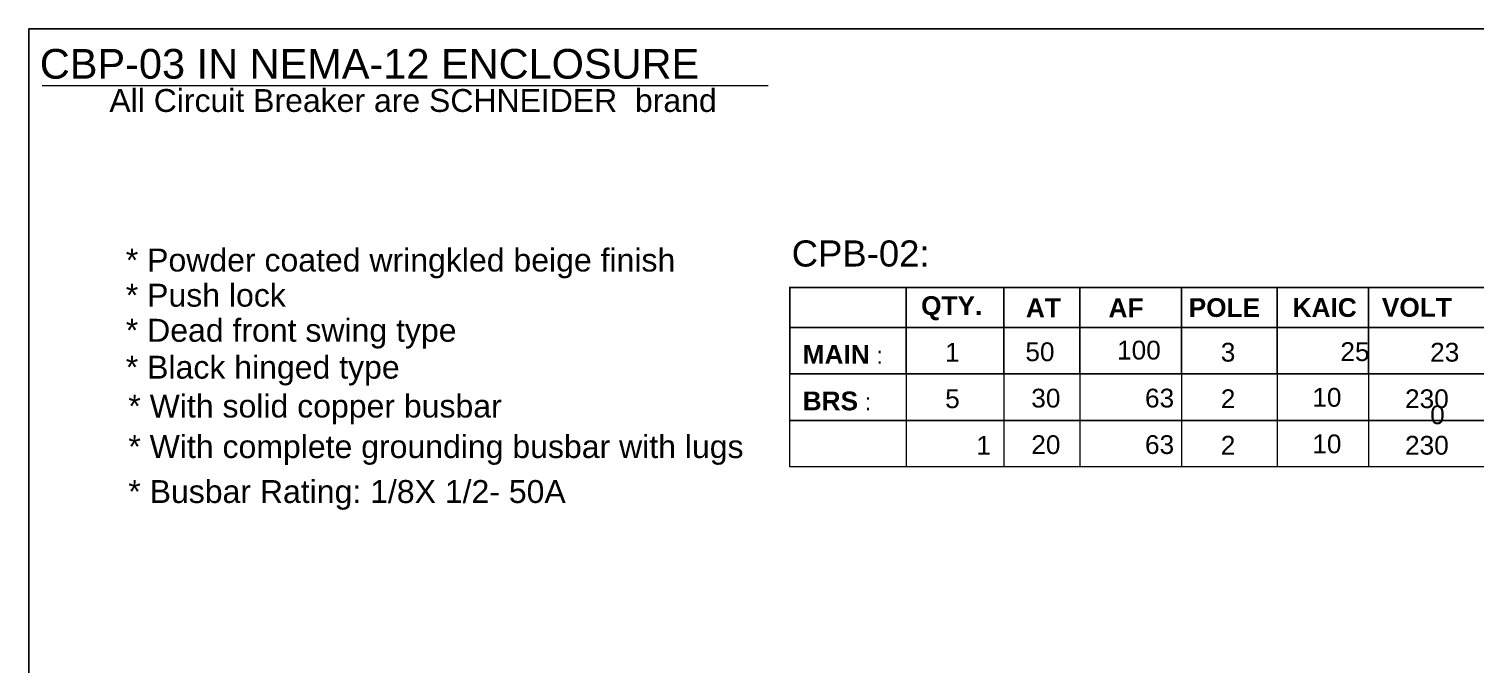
# Model space of a CAD drawing. Header units: inches. Extents: x 18739 to 22272, y 3658 to 7913.
# Drawn here: x 21727.4 to 21900.9, y 5612.9 to 5689.1 of the extents above; entities that cross this region are included whole.
import ezdxf

# ---------------------------------------------------------------- set-up
doc = ezdxf.new("R2010")
doc.units = ezdxf.units.IN
doc.header["$MEASUREMENT"] = 0
doc.layers.add('ENCLOSRURE', color=7, linetype='Continuous', lineweight=20)
doc.styles.get("Standard").update_dxf_attribs({"font": 'arial.ttf'})
doc.styles.add('style2', font='swissk.ttf')

msp = doc.modelspace()

# ---------------------------------------------------------------- linework, layer by layer
for p, q in [((21853.50208, 5658.08347), (21853.50208, 5647.70841)), ((21865.6837, 5658.08347), (21865.6837, 5647.70841)), ((21877.17062, 5658.08347), (21877.17062, 5647.70841)), ((21888.14534, 5658.08347), (21888.14534, 5647.70841))]:
    msp.add_line(p, q)
at = {"elevation": 0.01028}
msp.add_lwpolyline([(21727.43864, 5481.3132), (21727.43864, 5689.11829), (21994.65049, 5689.11829), (21994.65049, 5481.3132)], close=True, dxfattribs=at)
for points in [[(21877.56843, 5653.29111), (21818.70385, 5653.29111), (21818.70385, 5658.08347), (21877.56843, 5658.08347)], [(21818.70385, 5647.70841), (21818.70385, 5658.08347), (21844.36939, 5658.08347), (21844.36939, 5647.70841)], [(21818.70385, 5647.70841), (21818.70385, 5658.08347), (21832.65109, 5658.08347), (21832.65109, 5647.70841)], [(21876.16788, 5658.08347), (21940.48756, 5658.08347), (21940.48756, 5653.29111), (21876.16788, 5653.29111)], [(21876.16788, 5653.29111), (21940.48756, 5653.29111), (21940.48756, 5647.70841), (21876.16788, 5647.70841)], [(21818.70385, 5647.70841), (21877.56843, 5647.70841)], [(21818.70385, 5647.70841), (21877.56843, 5647.70841)]]:
    msp.add_lwpolyline(points)
at = {"layer": 'ENCLOSRURE', "color": 8}
msp.add_line((21729.04272, 5682.31821), (21816.11572, 5682.31821), dxfattribs=at)
at = {"layer": 'ENCLOSRURE'}
for p, q in [((21832.65109, 5647.70841), (21832.65109, 5642.1257)), ((21844.36939, 5647.70841), (21844.36939, 5642.1257)), ((21853.50208, 5647.70841), (21853.50208, 5642.1257)), ((21865.6837, 5647.70841), (21865.6837, 5642.1257)), ((21877.17062, 5647.70841), (21877.17062, 5642.1257)), ((21888.14534, 5647.70841), (21888.14534, 5642.1257)), ((21832.65109, 5642.1257), (21832.65109, 5636.543)), ((21844.36939, 5642.1257), (21844.36939, 5636.543)), ((21853.50208, 5642.1257), (21853.50208, 5636.543)), ((21865.6837, 5642.1257), (21865.6837, 5636.543)), ((21877.17062, 5642.1257), (21877.17062, 5636.543)), ((21888.14534, 5642.1257), (21888.14534, 5636.543))]:
    msp.add_line(p, q, dxfattribs=at)
for points in [[(21940.48756, 5642.1257), (21818.70385, 5642.1257), (21818.70385, 5647.70841), (21940.48756, 5647.70841)], [(21940.48756, 5636.543), (21818.70385, 5636.543), (21818.70385, 5642.1257), (21940.48756, 5642.1257)]]:
    msp.add_lwpolyline(points, close=True, dxfattribs=at)

# ---------------------------------------------------------------- texts
at = {"char_height": 2.0519552, "attachment_point": 1}
for s, width, heights, insert in [('\\pt6.1559;{\\fArial|b1|i0|c0|p34;\\H1.0975x;QTY.\\P}', 2.7127744, [0], (21834.46158, 5657.03465)), ('\\pt6.1559;{\\fArial|b1|i0|c0|p34;\\H1.0975x;AT\\P}', 2.7127744, [0], (21847.03268, 5656.77043)), ('\\pt6.1559;{\\fArial|b1|i0|c0|p34;\\H1.0975x;AF\\P}', 2.7127744, [0], (21856.94039, 5656.77043)), ('\\pt6.1559;{\\fArial|b1|i0|c0|p34;\\H1.0975x;POLE\\P}', 2.7127744, [0], (21866.55633, 5656.80241)), ('\\pt6.1559;{\\fArial|b1|i0|c0|p34;\\H1.0975x;KAIC\\P}', 2.7127744, [0], (21879.02439, 5656.80303)), ('\\pt6.1559;{\\fArial|b1|i0|c0|p34;\\H1.0975x;VOLT\\P}', 2.7127744, [0], (21889.73183, 5656.82491)), ('\\pt6.1559;{\\fArial|b1|i0|c0|p34;\\H1.0975x;MAIN} : \\P', 2015.4535003, [134.59132], (21820.25622, 5651.1765)), ('\\pt6.1559;{\\H1.0975x;1\\P}', 2.7313605, [0.83509], (21837.34555, 5651.44077)), ('{\\H1.0975x;50}', 3.0858362, [0.83509], (21846.9681, 5651.49421)), ('\\pt6.1559;{\\H1.0975x;100\\P}', 2.7313605, [0.77559], (21857.96364, 5651.69175)), ('\\pt6.1559;{\\H1.0975x;3\\P}', 1.1959945, [0.83509], (21870.40596, 5651.44077)), ('\\pt6.1559;{\\fArial|b1|i0|c0|p34;\\H1.0975x;BRS} : \\P', 15.3683282, [0], (21820.25622, 5645.5938)), ('{\\H1.0975x;5}', 2.7313605, [0.83509], (21837.34555, 5645.85806)), ('{\\H1.0975x;30}', 2.7313605, [0.83509], (21847.67391, 5645.93133)), ('\\pt6.1559;{\\H1.0975x;2\\P}', 1.1959945, [2.3038], (21870.40596, 5645.85806)), ('\\pt6.1559;{\\H1.0975x;10\\P}', 2.7313605, [0.83509], (21881.38656, 5646.02402)), ('{\\H1.0975x;230}', 2.7313605, [0.83509], (21892.50817, 5645.85806)), ('{\\H1.0975x;20}', 2.7313605, [0.83509], (21847.67391, 5640.34863)), ('\\pt6.1559;{\\H1.0975x;2\\P}', 1.1959945, [2.3038], (21870.40596, 5640.27536)), ('\\pt6.1559;{\\H1.0975x;10\\P}', 2.7313605, [0.83509], (21881.38656, 5640.44132)), ('{\\H1.0975x;230}', 2.7313605, [0.83509], (21892.50817, 5640.27536))]:
    msp.add_mtext_dynamic_manual_height_columns(s, width=width, gutter_width=1, heights=heights, dxfattribs=dict(at, insert=insert))
note = msp.add_mtext_dynamic_manual_height_columns('\\pt6.1559;{\\H1.0975x;25\\P\\P}', width=2.7313605, gutter_width=1, heights=[0.83509, 0], dxfattribs=dict(insert=(21881.02185, 5651.51311), char_height=2.0519552, attachment_point=1))
for column, words in zip(note.columns.linked_columns, ['\\pt6.1559;{\\H1.0975x;\\P\\P}']):
    column.text = words
note = msp.add_mtext_dynamic_manual_height_columns('\\pt6.1559;{\\H1.0975x;23\\P\\P}', width=2.7313605, gutter_width=1, heights=[0.83509, 0], dxfattribs=dict(insert=(21891.79224, 5651.44077), char_height=2.0519552, attachment_point=1))
for column, words in zip(note.columns.linked_columns, ['\\pt6.1559;{\\H1.0975x;0\\P}']):
    column.text = words
note = msp.add_mtext_dynamic_manual_height_columns('\\pt6.1559;{\\H1.0975x;63\\P\\P}', width=2.7313605, gutter_width=1, heights=[0.83509, 0], dxfattribs=dict(insert=(21857.58587, 5645.93782), char_height=2.0519552, attachment_point=1))
for column, words in zip(note.columns.linked_columns, ['\\pt6.1559;\\P']):
    column.text = words
note = msp.add_mtext_dynamic_manual_height_columns('\\pt6.1559;{\\H1.0975x;1\\P\\P}', width=2.7313605, gutter_width=1, heights=[0.83509, 0], dxfattribs=dict(insert=(21837.34555, 5640.27536), char_height=2.0519552, attachment_point=1))
for column, words in zip(note.columns.linked_columns, ['\\pt6.1559;\\P']):
    column.text = words
note = msp.add_mtext_dynamic_manual_height_columns('\\pt6.1559;{\\H1.0975x;63\\P\\P}', width=2.7313605, gutter_width=1, heights=[0.83509, 0], dxfattribs=dict(insert=(21857.58587, 5640.35512), char_height=2.0519552, attachment_point=1))
for column, words in zip(note.columns.linked_columns, ['\\pt6.1559;{\\H1.0975x;\\P\\P\\P}']):
    column.text = words
at = {"layer": 'ENCLOSRURE', "color": 0}
for s, height, p in [(' CBP-03 IN NEMA-12 ENCLOSURE', 3.5629968, (21727.36222, 5683.14698)), ('All Circuit Breaker are SCHNEIDER  brand', 2.7443107, (21737.08706, 5679.15674))]:
    msp.add_text(s, height=height, dxfattribs=at).set_placement(p)
at = {"layer": 'ENCLOSRURE', "color": 0, "lineweight": -3}
for s, p in [('            * Powder coated wringkled beige finish', (21726.26684, 5660.00294)), ('            * Push lock', (21726.26684, 5655.78608)), ('            * Dead front swing type', (21726.26684, 5651.57592)), ('            * Black hinged type', (21726.26684, 5647.14459)), ('            * With solid copper busbar', (21726.56797, 5642.47983)), ('            * With complete grounding busbar with lugs', (21726.56797, 5637.61665)), ('            * Busbar Rating: 1/8X 1/2- 50A', (21726.56797, 5632.22178))]:
    msp.add_text(s, height=2.7471284, dxfattribs=at).set_placement(p)
at = {"layer": 'ENCLOSRURE', "color": 0, "style": 'style2'}
msp.add_text('CPB-02: ', height=3.134154, dxfattribs=at).set_placement((21818.9352, 5660.59921))

doc.saveas('drawing.dxf')
